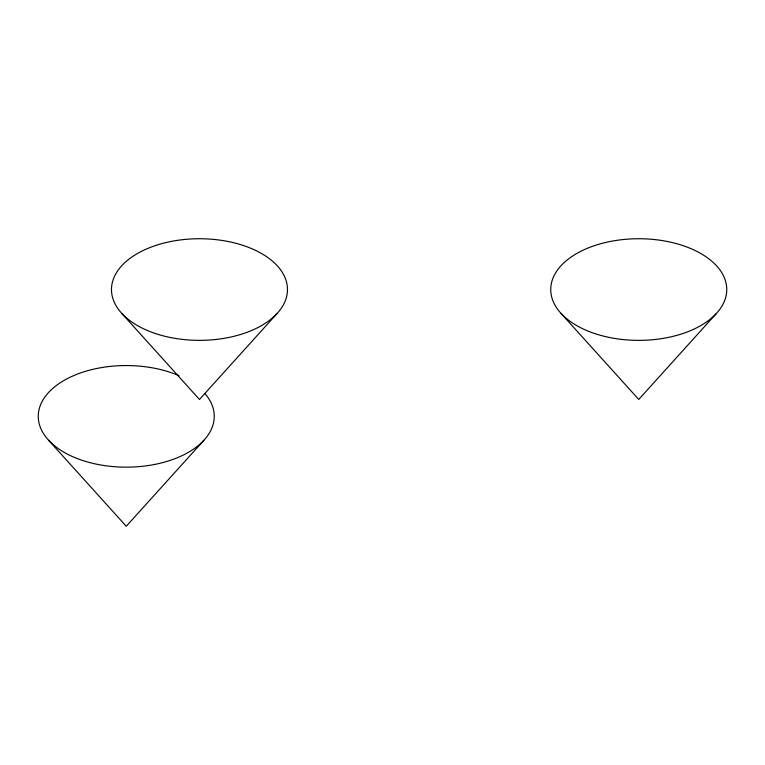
<?xml version="1.0" encoding="UTF-8"?>
<svg xmlns="http://www.w3.org/2000/svg" width="765" height="765" viewBox="0 0 765 765"><rect width="100%" height="100%" fill="white"/><g stroke="black" fill="none" stroke-linecap="round" stroke-linejoin="round"><path stroke-width="1.15" d="M277.083 313.507L199.474 399.454L121.855 313.507M203.873 440.315L126.254 526.263L48.644 440.315M716.356 313.507L638.746 399.454L561.127 313.507M204.953 393.612A88.004 50.815 0 0 1 134.621 466.937A88.004 50.815 0 0 1 41.53 402.629A88.004 50.815 0 0 1 179 375.682M594.74 333.559A88.004 50.815 0 0 0 726.75 289.553A88.004 50.815 0 0 0 594.74 245.546A88.004 50.815 0 0 0 594.74 333.559M155.467 333.55A88.004 50.815 0 0 0 287.477 289.553A88.004 50.815 0 0 0 155.467 245.546A88.004 50.815 0 0 0 155.467 333.55"/></g></svg>
